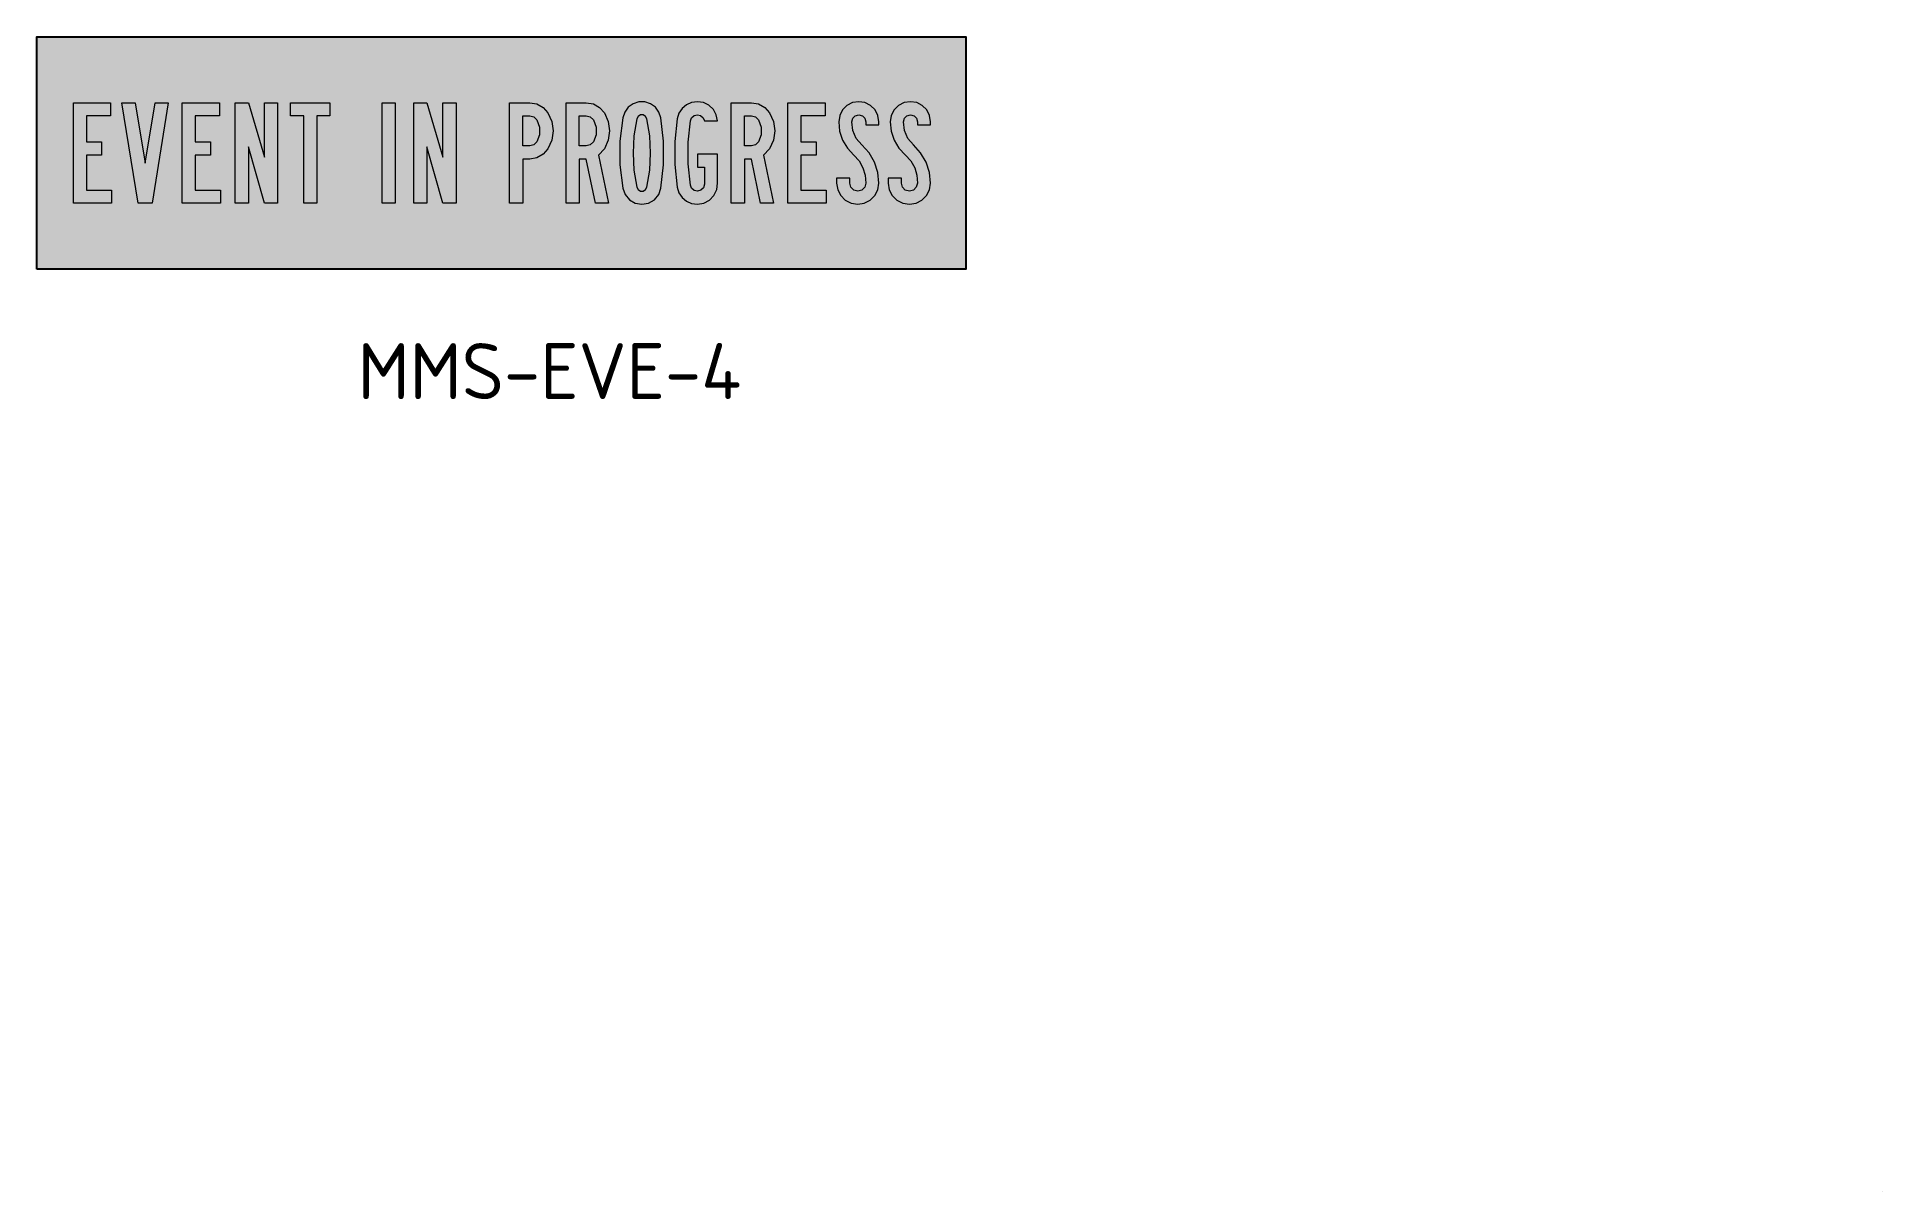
# Model space of a CAD drawing. Extents: x 121 to 359, y 73 to 222.
import ezdxf

# ---------------------------------------------------------------- set-up
doc = ezdxf.new("R2010")
doc.units = 0
for name, color, linetype in [('COMMENTS', 4, 'CONTINUOUS'), ('L25', 1, 'CONTINUOUS'), ('TBLK18', 4, 'CONTINUOUS'), ('yellow', 50, 'CONTINUOUS')]:
    doc.layers.add(name, color=color, linetype=linetype)
doc.styles.add('ISO', font='iso3098b.shx')

msp = doc.modelspace()

# ---------------------------------------------------------------- hatches: boundary and pattern name
at = {"layer": 'L25'}
h = msp.add_hatch(color=256, dxfattribs=at)
h.paths.add_polyline_path([(153.71, 213.87), (158.78, 213.87), (158.78, 212.18), (157.09, 212.18), (157.09, 200.87), (155.4, 200.87), (155.4, 212.18), (153.71, 212.18)])
h.paths.add_polyline_path([(146.55, 213.87), (148.25, 213.87), (150.32, 206.85), (150.32, 213.87), (152.01, 213.87), (152.01, 200.87), (150.32, 200.87), (148.25, 208.15), (148.25, 200.87), (146.55, 200.87)])
h.paths.add_polyline_path([(139.7, 213.87), (144.51, 213.87), (144.51, 212.18), (141.39, 212.18), (141.39, 208.8), (143.34, 208.8), (143.34, 207.11), (141.39, 207.11), (141.39, 202.56), (144.64, 202.56), (144.64, 200.87), (139.7, 200.87)])
h.paths.add_polyline_path([(131.92, 213.87), (133.61, 213.87), (134.9, 206.07), (136.2, 213.87), (137.89, 213.87), (135.81, 200.87), (134, 200.87)])
h.paths.add_polyline_path([(125.65, 213.87), (130.46, 213.87), (130.46, 212.18), (127.34, 212.18), (127.34, 208.8), (129.29, 208.8), (129.29, 207.11), (127.34, 207.11), (127.34, 202.56), (130.59, 202.56), (130.59, 200.87), (125.65, 200.87)])
h.paths.add_polyline_path([(169.62, 213.87), (171.32, 213.87), (173.39, 206.85), (173.39, 213.87), (175.08, 213.87), (175.08, 200.87), (173.39, 200.87), (171.32, 208.15), (171.32, 200.87), (169.62, 200.87)])
h.paths.add_polyline_path([(165.54, 213.87), (167.23, 213.87), (167.23, 200.87), (165.54, 200.87)])
h.paths.add_polyline_path([(217.94, 213.87), (222.75, 213.87), (222.75, 212.18), (219.63, 212.18), (219.63, 208.8), (221.58, 208.8), (221.58, 207.11), (219.63, 207.11), (219.63, 202.56), (222.88, 202.56), (222.88, 200.87), (217.94, 200.87)])
h.paths.add_polyline_path([(199.73, 202.95), (200.09, 205.15), (200.21, 207.37), (200.09, 209.59), (199.73, 211.79), (199.56, 212.1), (199.25, 212.29), (198.89, 212.29), (198.59, 212.1), (198.42, 211.79), (198.06, 209.59), (197.94, 207.37), (198.06, 205.15), (198.42, 202.95), (198.59, 202.64), (198.89, 202.45), (199.25, 202.45), (199.56, 202.64)], flags=16)
h.paths.add_polyline_path([(199.07, 200.74), (199.93, 200.9), (200.69, 201.33), (201.25, 202), (201.54, 202.82), (201.89, 205.85), (201.89, 208.89), (201.54, 211.92), (201.29, 212.66), (200.83, 213.28), (200.2, 213.73), (199.46, 213.97), (198.69, 213.97), (197.95, 213.73), (197.32, 213.28), (196.86, 212.66), (196.61, 211.92), (196.25, 208.89), (196.25, 205.85), (196.61, 202.82), (196.9, 202), (197.46, 201.33), (198.22, 200.9)])
h.paths.add_polyline_path([(184.6, 208.28), (183.69, 208.28), (183.69, 212.18), (184.6, 212.18), (185.12, 212.04), (185.51, 211.66), (185.86, 210.73), (185.86, 209.73), (185.51, 208.8), (185.12, 208.42)], flags=16)
h.paths.add_polyline_path([(184.6, 206.59), (183.69, 206.59), (183.69, 200.87), (182, 200.87), (182, 213.87), (184.6, 213.87), (185.51, 213.71), (186.32, 213.27), (186.94, 212.57), (187.43, 211.44), (187.6, 210.23), (187.43, 209.02), (186.94, 207.89), (186.32, 207.2), (185.51, 206.75)])
h.paths.add_polyline_path([(191.9, 208.28), (190.99, 208.28), (190.99, 212.18), (191.9, 212.18), (192.42, 212.04), (192.81, 211.66), (193.16, 210.73), (193.16, 209.73), (192.81, 208.8), (192.42, 208.42)], flags=16)
h.paths.add_polyline_path([(193.46, 207.11), (194.76, 200.87), (193.07, 200.87), (191.9, 206.59), (190.99, 206.59), (190.99, 200.87), (189.3, 200.87), (189.3, 213.87), (191.9, 213.87), (192.81, 213.71), (193.62, 213.27), (194.24, 212.57), (194.73, 211.44), (194.9, 210.23), (194.73, 209.02), (194.24, 207.89)])
h.paths.add_polyline_path([(207.16, 211.53), (208.85, 211.53), (208.69, 212.3), (208.31, 212.99), (207.74, 213.54), (207.03, 213.88), (206.25, 214), (205.51, 213.9), (204.84, 213.6), (204.28, 213.12), (203.87, 212.5), (203.65, 211.79), (203.34, 208.85), (203.34, 205.89), (203.65, 202.95), (203.87, 202.24), (204.28, 201.63), (204.84, 201.14), (205.51, 200.84), (206.25, 200.74), (207.07, 200.88), (207.82, 201.27), (208.39, 201.88), (208.75, 202.64), (208.85, 203.47), (208.85, 207.24), (206.25, 207.24), (206.25, 205.55), (207.16, 205.55), (207.16, 203.34), (207.04, 202.89), (206.7, 202.55), (206.25, 202.43), (205.83, 202.53), (205.5, 202.81), (205.34, 203.21), (205.05, 205.98), (205.05, 208.76), (205.34, 211.53), (205.5, 211.93), (205.83, 212.21), (206.25, 212.31), (206.67, 212.21), (206.99, 211.93)])
h.paths.add_polyline_path([(213.23, 208.28), (212.33, 208.28), (212.33, 212.18), (213.23, 212.18), (213.76, 212.04), (214.14, 211.66), (214.49, 210.73), (214.49, 209.73), (214.14, 208.8), (213.76, 208.42)], flags=16)
h.paths.add_polyline_path([(215.57, 207.89), (214.8, 207.11), (216.09, 200.87), (214.4, 200.87), (213.23, 206.59), (212.33, 206.59), (212.33, 200.87), (210.63, 200.87), (210.63, 213.87), (213.23, 213.87), (214.15, 213.71), (214.96, 213.27), (215.57, 212.57), (216.07, 211.44), (216.24, 210.23), (216.07, 209.02)])
h.paths.add_polyline_path([(227.1, 212.31), (227.56, 212.19), (227.89, 211.86), (228.01, 211.4), (228.01, 211.01), (229.7, 211.01), (229.7, 211.4), (229.57, 212.21), (229.21, 212.93), (228.63, 213.51), (227.9, 213.88), (227.1, 214), (226.29, 213.88), (225.57, 213.51), (224.99, 212.93), (224.63, 212.21), (224.5, 211.4), (224.62, 210.19), (225, 209.04), (225.62, 208), (226.45, 207.11), (227.14, 206.36), (227.64, 205.47), (227.94, 204.49), (228.01, 203.47), (227.86, 202.96), (227.48, 202.59), (226.97, 202.43), (226.44, 202.56), (226.05, 202.94), (225.93, 203.47), (225.93, 204.12), (224.24, 204.12), (224.24, 203.47), (224.37, 202.63), (224.76, 201.86), (225.36, 201.26), (226.12, 200.87), (226.97, 200.74), (227.81, 200.87), (228.57, 201.26), (229.18, 201.86), (229.57, 202.63), (229.7, 203.47), (229.55, 204.85), (229.12, 206.18), (228.42, 207.38), (227.49, 208.41), (226.77, 209.26), (226.32, 210.29), (226.19, 211.4), (226.32, 211.85), (226.65, 212.18)])
h.paths.add_polyline_path([(233.77, 212.31), (234.23, 212.19), (234.57, 211.86), (234.68, 211.4), (234.68, 211.01), (236.37, 211.01), (236.37, 211.4), (236.25, 212.21), (235.88, 212.93), (235.3, 213.51), (234.58, 213.88), (233.77, 214), (232.97, 213.88), (232.24, 213.51), (231.67, 212.93), (231.3, 212.21), (231.17, 211.4), (231.3, 210.19), (231.68, 209.04), (232.29, 208), (233.12, 207.11), (233.81, 206.36), (234.32, 205.47), (234.61, 204.49), (234.68, 203.47), (234.53, 202.96), (234.15, 202.59), (233.64, 202.43), (233.11, 202.56), (232.73, 202.94), (232.61, 203.47), (232.61, 204.12), (230.91, 204.12), (230.91, 203.47), (231.04, 202.63), (231.43, 201.86), (232.03, 201.26), (232.8, 200.87), (233.64, 200.74), (234.49, 200.87), (235.25, 201.26), (235.85, 201.86), (236.24, 202.63), (236.37, 203.47), (236.22, 204.85), (235.79, 206.18), (235.09, 207.38), (234.16, 208.41), (233.44, 209.26), (233, 210.29), (232.86, 211.4), (232.99, 211.85), (233.32, 212.18)])
at = {"layer": 'TBLK18', "linetype": 'Continuous', "lineweight": 0}
h = msp.add_hatch(color=256, dxfattribs=at)
edge = h.paths.add_edge_path()
edge.add_spline(control_points=[(359.34, 73.22), (359.34, 73.22), (359.34, 73.22), (359.34, 73.21), (359.34, 73.21), (359.34, 73.2), (359.34, 73.2), (359.34, 73.19), (359.34, 73.19), (359.34, 73.18), (359.34, 73.18), (359.34, 73.17), (359.34, 73.16), (359.34, 73.16), (359.34, 73.15), (359.34, 73.15), (359.34, 73.14), (359.34, 73.14), (359.35, 73.14), (359.35, 73.14), (359.35, 73.14), (359.36, 73.13), (359.36, 73.13), (359.36, 73.13), (359.37, 73.13), (359.37, 73.13), (359.38, 73.13), (359.38, 73.13), (359.38, 73.13), (359.39, 73.13), (359.39, 73.13), (359.39, 73.13), (359.4, 73.13), (359.41, 73.13), (359.4, 73.13), (359.39, 73.14), (359.39, 73.14), (359.38, 73.15), (359.38, 73.16), (359.38, 73.16), (359.37, 73.17), (359.37, 73.17), (359.36, 73.18), (359.36, 73.19), (359.36, 73.19), (359.35, 73.2), (359.35, 73.21), (359.35, 73.21), (359.35, 73.22), (359.35, 73.22), (359.34, 73.22)], knot_values=[0, 0, 0, 0, 0.054791, 0.109654, 0.164445, 0.219309, 0.2741, 0.328964, 0.383755, 0.438619, 0.49341, 0.548273, 0.603065, 0.657928, 0.71272, 0.767583, 0.822422, 0.877285, 0.915081, 0.952877, 0.990673, 1.02841, 1.066205, 1.103978, 1.141774, 1.179511, 1.217306, 1.255102, 1.292898, 1.330635, 1.368431, 1.406164, 1.44396, 1.481697, 1.557116, 1.631571, 1.705158, 1.777977, 1.850139, 1.921715, 1.992768, 2.063376, 2.133612, 2.203535, 2.273205, 2.342659, 2.411987, 2.481144, 2.550218, 2.619224, 2.619224, 2.619224, 2.619224], degree=3, periodic=0)
h = msp.add_hatch(color=256, dxfattribs=at)
edge = h.paths.add_edge_path()
edge.add_spline(control_points=[(359.34, 73.22), (359.34, 73.22), (359.34, 73.22), (359.34, 73.21), (359.34, 73.21), (359.34, 73.2), (359.34, 73.2), (359.34, 73.19), (359.34, 73.19), (359.34, 73.18), (359.34, 73.18), (359.34, 73.17), (359.34, 73.16), (359.34, 73.16), (359.34, 73.15), (359.34, 73.15), (359.34, 73.14), (359.34, 73.14), (359.35, 73.14), (359.35, 73.14), (359.35, 73.14), (359.36, 73.13), (359.36, 73.13), (359.36, 73.13), (359.37, 73.13), (359.37, 73.13), (359.38, 73.13), (359.38, 73.13), (359.38, 73.13), (359.39, 73.13), (359.39, 73.13), (359.39, 73.13), (359.4, 73.13), (359.41, 73.13), (359.4, 73.13), (359.39, 73.14), (359.39, 73.14), (359.38, 73.15), (359.38, 73.16), (359.38, 73.16), (359.37, 73.17), (359.37, 73.17), (359.36, 73.18), (359.36, 73.19), (359.36, 73.19), (359.35, 73.2), (359.35, 73.21), (359.35, 73.21), (359.35, 73.22), (359.35, 73.22), (359.34, 73.22)], knot_values=[0, 0, 0, 0, 0.054791, 0.109654, 0.164445, 0.219309, 0.2741, 0.328964, 0.383755, 0.438619, 0.49341, 0.548273, 0.603065, 0.657928, 0.71272, 0.767583, 0.822422, 0.877285, 0.915081, 0.952877, 0.990673, 1.02841, 1.066205, 1.103978, 1.141774, 1.179511, 1.217306, 1.255102, 1.292898, 1.330635, 1.368431, 1.406164, 1.44396, 1.481697, 1.557116, 1.631571, 1.705158, 1.777977, 1.850139, 1.921715, 1.992768, 2.063376, 2.133612, 2.203535, 2.273205, 2.342659, 2.411987, 2.481144, 2.550218, 2.619224, 2.619224, 2.619224, 2.619224], degree=3, periodic=0)
h = msp.add_hatch(color=256, dxfattribs=at)
edge = h.paths.add_edge_path()
edge.add_spline(control_points=[(359.34, 73.22), (359.34, 73.22), (359.34, 73.22), (359.34, 73.21), (359.34, 73.21), (359.34, 73.2), (359.34, 73.2), (359.34, 73.19), (359.34, 73.19), (359.34, 73.18), (359.34, 73.18), (359.34, 73.17), (359.34, 73.16), (359.34, 73.16), (359.34, 73.15), (359.34, 73.15), (359.34, 73.14), (359.34, 73.14), (359.35, 73.14), (359.35, 73.14), (359.35, 73.14), (359.36, 73.13), (359.36, 73.13), (359.36, 73.13), (359.37, 73.13), (359.37, 73.13), (359.38, 73.13), (359.38, 73.13), (359.38, 73.13), (359.39, 73.13), (359.39, 73.13), (359.39, 73.13), (359.4, 73.13), (359.41, 73.13), (359.4, 73.13), (359.39, 73.14), (359.39, 73.14), (359.38, 73.15), (359.38, 73.16), (359.38, 73.16), (359.37, 73.17), (359.37, 73.17), (359.36, 73.18), (359.36, 73.19), (359.36, 73.19), (359.35, 73.2), (359.35, 73.21), (359.35, 73.21), (359.35, 73.22), (359.35, 73.22), (359.34, 73.22)], knot_values=[0, 0, 0, 0, 0.054791, 0.109654, 0.164445, 0.219309, 0.2741, 0.328964, 0.383755, 0.438619, 0.49341, 0.548273, 0.603065, 0.657928, 0.71272, 0.767583, 0.822422, 0.877285, 0.915081, 0.952877, 0.990673, 1.02841, 1.066205, 1.103978, 1.141774, 1.179511, 1.217306, 1.255102, 1.292898, 1.330635, 1.368431, 1.406164, 1.44396, 1.481697, 1.557116, 1.631571, 1.705158, 1.777977, 1.850139, 1.921715, 1.992768, 2.063376, 2.133612, 2.203535, 2.273205, 2.342659, 2.411987, 2.481144, 2.550218, 2.619224, 2.619224, 2.619224, 2.619224], degree=3, periodic=0)
h = msp.add_hatch(color=256, dxfattribs=at)
edge = h.paths.add_edge_path()
edge.add_spline(control_points=[(359.34, 73.22), (359.34, 73.22), (359.34, 73.22), (359.34, 73.21), (359.34, 73.21), (359.34, 73.2), (359.34, 73.2), (359.34, 73.19), (359.34, 73.19), (359.34, 73.18), (359.34, 73.18), (359.34, 73.17), (359.34, 73.16), (359.34, 73.16), (359.34, 73.15), (359.34, 73.15), (359.34, 73.14), (359.34, 73.14), (359.35, 73.14), (359.35, 73.14), (359.35, 73.14), (359.36, 73.13), (359.36, 73.13), (359.36, 73.13), (359.37, 73.13), (359.37, 73.13), (359.38, 73.13), (359.38, 73.13), (359.38, 73.13), (359.39, 73.13), (359.39, 73.13), (359.39, 73.13), (359.4, 73.13), (359.41, 73.13), (359.4, 73.13), (359.39, 73.14), (359.39, 73.14), (359.38, 73.15), (359.38, 73.16), (359.38, 73.16), (359.37, 73.17), (359.37, 73.17), (359.36, 73.18), (359.36, 73.19), (359.36, 73.19), (359.35, 73.2), (359.35, 73.21), (359.35, 73.21), (359.35, 73.22), (359.35, 73.22), (359.34, 73.22)], knot_values=[0, 0, 0, 0, 0.054791, 0.109654, 0.164445, 0.219309, 0.2741, 0.328964, 0.383755, 0.438619, 0.49341, 0.548273, 0.603065, 0.657928, 0.71272, 0.767583, 0.822422, 0.877285, 0.915081, 0.952877, 0.990673, 1.02841, 1.066205, 1.103978, 1.141774, 1.179511, 1.217306, 1.255102, 1.292898, 1.330635, 1.368431, 1.406164, 1.44396, 1.481697, 1.557116, 1.631571, 1.705158, 1.777977, 1.850139, 1.921715, 1.992768, 2.063376, 2.133612, 2.203535, 2.273205, 2.342659, 2.411987, 2.481144, 2.550218, 2.619224, 2.619224, 2.619224, 2.619224], degree=3, periodic=0)
at = {"layer": 'yellow'}
h = msp.add_hatch(color=256, dxfattribs=at)
h.paths.add_polyline_path([(240.94, 222.37), (120.94, 222.37), (120.94, 192.37), (240.94, 192.37)])
h.paths.add_polyline_path([(182, 213.87), (184.6, 213.87), (185.51, 213.71), (186.32, 213.27), (186.94, 212.57), (187.43, 211.44), (187.6, 210.23), (187.43, 209.02), (186.94, 207.89), (186.32, 207.2), (185.51, 206.75), (184.6, 206.59), (183.69, 206.59), (183.69, 200.87), (182, 200.87)], flags=16)
h.paths.add_polyline_path([(175.08, 200.87), (173.39, 200.87), (171.32, 208.15), (171.32, 200.87), (169.62, 200.87), (169.62, 213.87), (171.32, 213.87), (173.39, 206.85), (173.39, 213.87), (175.08, 213.87)], flags=16)
h.paths.add_polyline_path([(183.69, 212.18), (184.6, 212.18), (185.12, 212.04), (185.51, 211.66), (185.86, 210.73), (185.86, 209.73), (185.51, 208.8), (185.12, 208.42), (184.6, 208.28), (183.69, 208.28)], flags=0)
h.paths.add_polyline_path([(189.3, 213.87), (191.9, 213.87), (192.81, 213.71), (193.62, 213.27), (194.24, 212.57), (194.73, 211.44), (194.9, 210.23), (194.73, 209.02), (194.24, 207.89), (193.46, 207.11), (194.76, 200.87), (193.07, 200.87), (191.9, 206.59), (190.99, 206.59), (190.99, 200.87), (189.3, 200.87)], flags=16)
h.paths.add_polyline_path([(167.23, 200.87), (165.54, 200.87), (165.54, 213.87), (167.23, 213.87)], flags=16)
h.paths.add_polyline_path([(190.99, 212.18), (191.9, 212.18), (192.42, 212.04), (192.81, 211.66), (193.16, 210.73), (193.16, 209.73), (192.81, 208.8), (192.42, 208.42), (191.9, 208.28), (190.99, 208.28)], flags=0)
h.paths.add_polyline_path([(196.61, 211.92), (196.86, 212.66), (197.32, 213.28), (197.95, 213.73), (198.69, 213.97), (199.46, 213.97), (200.2, 213.73), (200.83, 213.28), (201.29, 212.66), (201.54, 211.92), (201.89, 208.89), (201.89, 205.85), (201.54, 202.82), (201.25, 202), (200.69, 201.33), (199.93, 200.9), (199.07, 200.74), (198.22, 200.9), (197.46, 201.33), (196.9, 202), (196.61, 202.82), (196.25, 205.85), (196.25, 208.89)], flags=16)
h.paths.add_polyline_path([(198.42, 211.79), (198.59, 212.1), (198.89, 212.29), (199.25, 212.29), (199.56, 212.1), (199.73, 211.79), (200.09, 209.59), (200.21, 207.37), (200.09, 205.15), (199.73, 202.95), (199.56, 202.64), (199.25, 202.45), (198.89, 202.45), (198.59, 202.64), (198.42, 202.95), (198.06, 205.15), (197.94, 207.37), (198.06, 209.59)], flags=0)
h.paths.add_polyline_path([(158.78, 212.18), (157.09, 212.18), (157.09, 200.87), (155.4, 200.87), (155.4, 212.18), (153.71, 212.18), (153.71, 213.87), (158.78, 213.87)], flags=16)
h.paths.add_polyline_path([(203.65, 211.79), (203.87, 212.5), (204.28, 213.12), (204.84, 213.6), (205.51, 213.9), (206.25, 214), (207.03, 213.88), (207.74, 213.54), (208.31, 212.99), (208.69, 212.3), (208.85, 211.53), (207.16, 211.53), (206.99, 211.93), (206.67, 212.21), (206.25, 212.31), (205.83, 212.21), (205.5, 211.93), (205.34, 211.53), (205.05, 208.76), (205.05, 205.98), (205.34, 203.21), (205.5, 202.81), (205.83, 202.53), (206.25, 202.43), (206.7, 202.55), (207.04, 202.89), (207.16, 203.34), (207.16, 205.55), (206.25, 205.55), (206.25, 207.24), (208.85, 207.24), (208.85, 203.47), (208.75, 202.64), (208.39, 201.88), (207.82, 201.27), (207.07, 200.88), (206.25, 200.74), (205.51, 200.84), (204.84, 201.14), (204.28, 201.63), (203.87, 202.24), (203.65, 202.95), (203.34, 205.89), (203.34, 208.85)], flags=16)
h.paths.add_polyline_path([(152.01, 200.87), (150.32, 200.87), (148.25, 208.15), (148.25, 200.87), (146.55, 200.87), (146.55, 213.87), (148.25, 213.87), (150.32, 206.85), (150.32, 213.87), (152.01, 213.87)], flags=16)
h.paths.add_polyline_path([(210.63, 213.87), (213.23, 213.87), (214.15, 213.71), (214.96, 213.27), (215.57, 212.57), (216.07, 211.44), (216.24, 210.23), (216.07, 209.02), (215.57, 207.89), (214.8, 207.11), (216.09, 200.87), (214.4, 200.87), (213.23, 206.59), (212.33, 206.59), (212.33, 200.87), (210.63, 200.87)], flags=16)
h.paths.add_polyline_path([(212.33, 212.18), (213.23, 212.18), (213.76, 212.04), (214.14, 211.66), (214.49, 210.73), (214.49, 209.73), (214.14, 208.8), (213.76, 208.42), (213.23, 208.28), (212.33, 208.28)], flags=0)
h.paths.add_polyline_path([(144.51, 212.18), (141.39, 212.18), (141.39, 208.8), (143.34, 208.8), (143.34, 207.11), (141.39, 207.11), (141.39, 202.56), (144.64, 202.56), (144.64, 200.87), (139.7, 200.87), (139.7, 213.87), (144.51, 213.87)], flags=16)
h.paths.add_polyline_path([(217.94, 213.87), (222.75, 213.87), (222.75, 212.18), (219.63, 212.18), (219.63, 208.8), (221.58, 208.8), (221.58, 207.11), (219.63, 207.11), (219.63, 202.56), (222.88, 202.56), (222.88, 200.87), (217.94, 200.87)], flags=16)
h.paths.add_polyline_path([(137.89, 213.87), (135.81, 200.87), (134, 200.87), (131.92, 213.87), (133.61, 213.87), (134.9, 206.07), (136.2, 213.87)], flags=16)
h.paths.add_polyline_path([(224.5, 211.4), (224.63, 212.21), (224.99, 212.93), (225.57, 213.51), (226.29, 213.88), (227.1, 214), (227.9, 213.88), (228.63, 213.51), (229.21, 212.93), (229.57, 212.21), (229.7, 211.4), (229.7, 211.01), (228.01, 211.01), (228.01, 211.4), (227.89, 211.86), (227.56, 212.19), (227.1, 212.31), (226.65, 212.18), (226.32, 211.85), (226.19, 211.4), (226.32, 210.29), (226.77, 209.26), (227.49, 208.41), (228.42, 207.38), (229.12, 206.18), (229.55, 204.85), (229.7, 203.47), (229.57, 202.63), (229.18, 201.86), (228.57, 201.26), (227.81, 200.87), (226.97, 200.74), (226.12, 200.87), (225.36, 201.26), (224.76, 201.86), (224.37, 202.63), (224.24, 203.47), (224.24, 204.12), (225.93, 204.12), (225.93, 203.47), (226.05, 202.94), (226.44, 202.56), (226.97, 202.43), (227.48, 202.59), (227.86, 202.96), (228.01, 203.47), (227.94, 204.49), (227.64, 205.47), (227.14, 206.36), (226.45, 207.11), (225.62, 208), (225, 209.04), (224.62, 210.19)], flags=16)
h.paths.add_polyline_path([(130.46, 212.18), (127.34, 212.18), (127.34, 208.8), (129.29, 208.8), (129.29, 207.11), (127.34, 207.11), (127.34, 202.56), (130.59, 202.56), (130.59, 200.87), (125.65, 200.87), (125.65, 213.87), (130.46, 213.87)], flags=16)
h.paths.add_polyline_path([(231.17, 211.4), (231.3, 212.21), (231.67, 212.93), (232.24, 213.51), (232.97, 213.88), (233.77, 214), (234.58, 213.88), (235.3, 213.51), (235.88, 212.93), (236.25, 212.21), (236.37, 211.4), (236.37, 211.01), (234.68, 211.01), (234.68, 211.4), (234.57, 211.86), (234.23, 212.19), (233.77, 212.31), (233.32, 212.18), (232.99, 211.85), (232.86, 211.4), (233, 210.29), (233.44, 209.26), (234.16, 208.41), (235.09, 207.38), (235.79, 206.18), (236.22, 204.85), (236.37, 203.47), (236.24, 202.63), (235.85, 201.86), (235.25, 201.26), (234.49, 200.87), (233.64, 200.74), (232.8, 200.87), (232.03, 201.26), (231.43, 201.86), (231.04, 202.63), (230.91, 203.47), (230.91, 204.12), (232.61, 204.12), (232.61, 203.47), (232.73, 202.94), (233.11, 202.56), (233.64, 202.43), (234.15, 202.59), (234.53, 202.96), (234.68, 203.47), (234.61, 204.49), (234.32, 205.47), (233.81, 206.36), (233.12, 207.11), (232.29, 208), (231.68, 209.04), (231.3, 210.19)], flags=16)

# ---------------------------------------------------------------- linework, layer by layer
at = {"layer": 'L25'}
msp.add_lwpolyline([(120.94, 192.37), (120.94, 222.37), (240.94, 222.37), (240.94, 192.37)], close=True, dxfattribs=at)
at = {"layer": 'L25', "lineweight": 0}
for points in [[(125.65, 213.87), (130.46, 213.87), (130.46, 212.18), (127.34, 212.18), (127.34, 208.8), (129.29, 208.8), (129.29, 207.11), (127.34, 207.11), (127.34, 202.56), (130.59, 202.56), (130.59, 200.87), (125.65, 200.87), (125.65, 213.87)], [(131.92, 213.87), (133.61, 213.87), (134.9, 206.07), (136.2, 213.87), (137.89, 213.87), (135.81, 200.87), (134, 200.87), (131.92, 213.87)], [(139.7, 213.87), (144.51, 213.87), (144.51, 212.18), (141.39, 212.18), (141.39, 208.8), (143.34, 208.8), (143.34, 207.11), (141.39, 207.11), (141.39, 202.56), (144.64, 202.56), (144.64, 200.87), (139.7, 200.87), (139.7, 213.87)], [(146.55, 213.87), (148.25, 213.87), (150.32, 206.85), (150.32, 213.87), (152.01, 213.87), (152.01, 200.87), (150.32, 200.87), (148.25, 208.15), (148.25, 200.87), (146.55, 200.87), (146.55, 213.87)], [(153.71, 213.87), (158.78, 213.87), (158.78, 212.18), (157.09, 212.18), (157.09, 200.87), (155.4, 200.87), (155.4, 212.18), (153.71, 212.18), (153.71, 213.87)], [(165.54, 213.87), (167.23, 213.87), (167.23, 200.87), (165.54, 200.87), (165.54, 213.87)], [(169.62, 213.87), (171.32, 213.87), (173.39, 206.85), (173.39, 213.87), (175.08, 213.87), (175.08, 200.87), (173.39, 200.87), (171.32, 208.15), (171.32, 200.87), (169.62, 200.87), (169.62, 213.87)], [(184.6, 206.59), (183.69, 206.59), (183.69, 200.87), (182, 200.87), (182, 213.87), (184.6, 213.87), (185.51, 213.71), (186.32, 213.27), (186.94, 212.57), (187.43, 211.44), (187.6, 210.23), (187.43, 209.02), (186.94, 207.89), (186.32, 207.2), (185.51, 206.75)], [(193.46, 207.11), (194.76, 200.87), (193.07, 200.87), (191.9, 206.59), (190.99, 206.59), (190.99, 200.87), (189.3, 200.87), (189.3, 213.87), (191.9, 213.87), (192.81, 213.71), (193.62, 213.27), (194.24, 212.57), (194.73, 211.44), (194.9, 210.23), (194.73, 209.02), (194.24, 207.89)], [(199.07, 200.74), (199.93, 200.9), (200.69, 201.33), (201.25, 202), (201.54, 202.82), (201.89, 205.85), (201.89, 208.89), (201.54, 211.92), (201.29, 212.66), (200.83, 213.28), (200.2, 213.73), (199.46, 213.97), (198.69, 213.97), (197.95, 213.73), (197.32, 213.28), (196.86, 212.66), (196.61, 211.92), (196.25, 208.89), (196.25, 205.85), (196.61, 202.82), (196.9, 202), (197.46, 201.33), (198.22, 200.9), (199.07, 200.74)], [(199.73, 202.95), (200.09, 205.15), (200.21, 207.37), (200.09, 209.59), (199.73, 211.79), (199.56, 212.1), (199.25, 212.29), (198.89, 212.29), (198.59, 212.1), (198.42, 211.79), (198.06, 209.59), (197.94, 207.37), (198.06, 205.15), (198.42, 202.95), (198.59, 202.64), (198.89, 202.45), (199.25, 202.45), (199.56, 202.64), (199.73, 202.95)], [(207.16, 211.53), (208.85, 211.53), (208.69, 212.3), (208.31, 212.99), (207.74, 213.54), (207.03, 213.88), (206.25, 214), (205.51, 213.9), (204.84, 213.6), (204.28, 213.12), (203.87, 212.5), (203.65, 211.79), (203.34, 208.85), (203.34, 205.89), (203.65, 202.95), (203.87, 202.24), (204.28, 201.63), (204.84, 201.14), (205.51, 200.84), (206.25, 200.74), (207.07, 200.88), (207.82, 201.27), (208.39, 201.88), (208.75, 202.64), (208.85, 203.47), (208.85, 207.24), (206.25, 207.24), (206.25, 205.55), (207.16, 205.55), (207.16, 203.34), (207.04, 202.89), (206.7, 202.55), (206.25, 202.43), (205.83, 202.53), (205.5, 202.81), (205.34, 203.21), (205.05, 205.98), (205.05, 208.76), (205.34, 211.53), (205.5, 211.93), (205.83, 212.21), (206.25, 212.31), (206.67, 212.21), (206.99, 211.93)], [(215.57, 207.89), (214.8, 207.11), (216.09, 200.87), (214.4, 200.87), (213.23, 206.59), (212.33, 206.59), (212.33, 200.87), (210.63, 200.87), (210.63, 213.87), (213.23, 213.87), (214.15, 213.71), (214.96, 213.27), (215.57, 212.57), (216.07, 211.44), (216.24, 210.23), (216.07, 209.02)], [(217.94, 213.87), (222.75, 213.87), (222.75, 212.18), (219.63, 212.18), (219.63, 208.8), (221.58, 208.8), (221.58, 207.11), (219.63, 207.11), (219.63, 202.56), (222.88, 202.56), (222.88, 200.87), (217.94, 200.87), (217.94, 213.87)], [(227.1, 212.31), (227.56, 212.19), (227.89, 211.86), (228.01, 211.4), (228.01, 211.01), (229.7, 211.01), (229.7, 211.4), (229.57, 212.21), (229.21, 212.93), (228.63, 213.51), (227.9, 213.88), (227.1, 214), (226.29, 213.88), (225.57, 213.51), (224.99, 212.93), (224.63, 212.21), (224.5, 211.4), (224.62, 210.19), (225, 209.04), (225.62, 208), (226.45, 207.11), (227.14, 206.36), (227.64, 205.47), (227.94, 204.49), (228.01, 203.47), (227.86, 202.96), (227.48, 202.59), (226.97, 202.43), (226.44, 202.56), (226.05, 202.94), (225.93, 203.47), (225.93, 204.12), (224.24, 204.12), (224.24, 203.47), (224.37, 202.63), (224.76, 201.86), (225.36, 201.26), (226.12, 200.87), (226.97, 200.74), (227.81, 200.87), (228.57, 201.26), (229.18, 201.86), (229.57, 202.63), (229.7, 203.47), (229.55, 204.85), (229.12, 206.18), (228.42, 207.38), (227.49, 208.41), (226.77, 209.26), (226.32, 210.29), (226.19, 211.4), (226.32, 211.85), (226.65, 212.18)], [(233.77, 212.31), (234.23, 212.19), (234.57, 211.86), (234.68, 211.4), (234.68, 211.01), (236.37, 211.01), (236.37, 211.4), (236.25, 212.21), (235.88, 212.93), (235.3, 213.51), (234.58, 213.88), (233.77, 214), (232.97, 213.88), (232.24, 213.51), (231.67, 212.93), (231.3, 212.21), (231.17, 211.4), (231.3, 210.19), (231.68, 209.04), (232.29, 208), (233.12, 207.11), (233.81, 206.36), (234.32, 205.47), (234.61, 204.49), (234.68, 203.47), (234.53, 202.96), (234.15, 202.59), (233.64, 202.43), (233.11, 202.56), (232.73, 202.94), (232.61, 203.47), (232.61, 204.12), (230.91, 204.12), (230.91, 203.47), (231.04, 202.63), (231.43, 201.86), (232.03, 201.26), (232.8, 200.87), (233.64, 200.74), (234.49, 200.87), (235.25, 201.26), (235.85, 201.86), (236.24, 202.63), (236.37, 203.47), (236.22, 204.85), (235.79, 206.18), (235.09, 207.38), (234.16, 208.41), (233.44, 209.26), (233, 210.29), (232.86, 211.4), (232.99, 211.85), (233.32, 212.18)], [(184.6, 208.28), (183.69, 208.28), (183.69, 212.18), (184.6, 212.18), (185.12, 212.04), (185.51, 211.66), (185.86, 210.73), (185.86, 209.73), (185.51, 208.8), (185.12, 208.42)], [(191.9, 208.28), (190.99, 208.28), (190.99, 212.18), (191.9, 212.18), (192.42, 212.04), (192.81, 211.66), (193.16, 210.73), (193.16, 209.73), (192.81, 208.8), (192.42, 208.42)], [(213.23, 208.28), (212.33, 208.28), (212.33, 212.18), (213.23, 212.18), (213.76, 212.04), (214.14, 211.66), (214.49, 210.73), (214.49, 209.73), (214.14, 208.8), (213.76, 208.42)]]:
    msp.add_lwpolyline(points, close=True, dxfattribs=at)

# ---------------------------------------------------------------- texts
at = {"layer": 'COMMENTS', "style": 'ISO'}
msp.add_text('MMS-EVE-4', height=7.23, dxfattribs=at).set_placement((162.35, 175.58))

doc.saveas('drawing.dxf')
